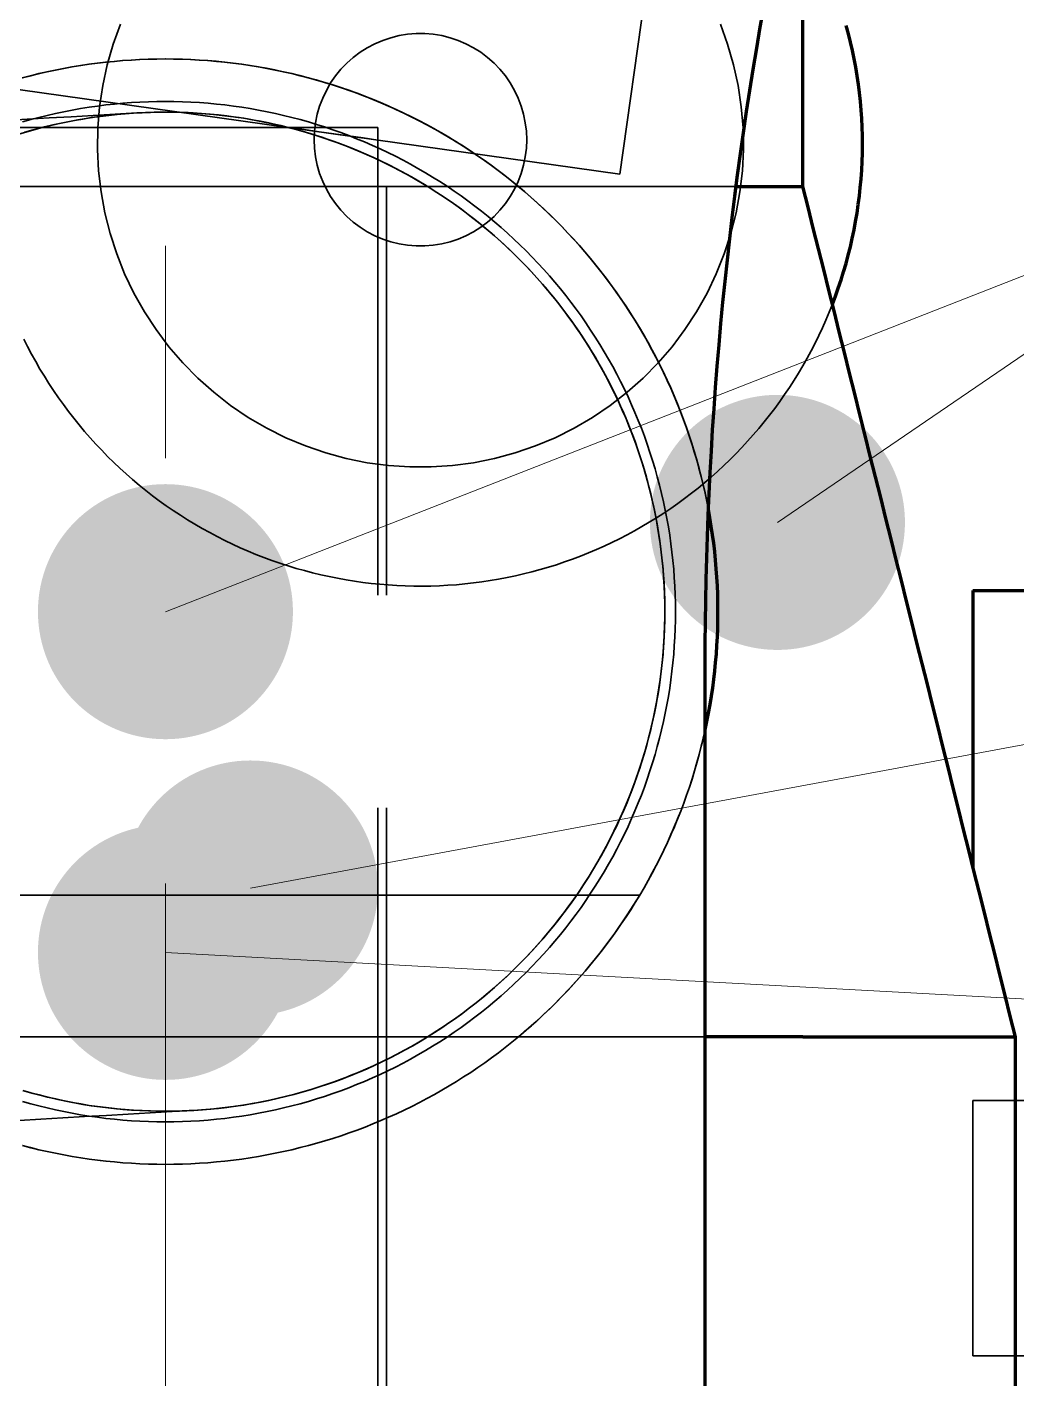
# Model space of a CAD drawing. Header units: millimetres. Extents: x 0 to 2382, y 0 to 420.
# Drawn here: x 999.32 to 1003.97, y 351.2 to 357.56 of the extents above; entities that cross this region are included whole.
import ezdxf

# ---------------------------------------------------------------- set-up
doc = ezdxf.new("R2010")
doc.units = ezdxf.units.MM
doc.linetypes.add('IRAM-E-TRAZOS', pattern=[5, 4, -1])
doc.linetypes.add('IRAM-F-TRAZO-PUNTO', pattern=[20, 15, -2, 1, -2])
for name, color, linetype, lineweight in [('01-VISIBLE', 7, 'CONTINUOUS', 70), ('02-OCULTA', 4, 'IRAM-E-TRAZOS', 35), ('03-EJE', 1, 'IRAM-F-TRAZO-PUNTO', 18), ('08-FINA', 5, 'CONTINUOUS', 18)]:
    doc.layers.add(name, color=color, linetype=linetype, lineweight=lineweight)

msp = doc.modelspace()

# ---------------------------------------------------------------- hatches: boundary and pattern name
at = {"layer": '08-FINA'}
h = msp.add_hatch(color=7, dxfattribs=at)
h.dxf.hatch_style = 1
edge = h.paths.add_edge_path()
edge.add_arc((1002.8467, 355.2279), 0.6, 0, 360)
h = msp.add_hatch(color=7, dxfattribs=at)
h.dxf.hatch_style = 1
edge = h.paths.add_edge_path()
edge.add_arc((999.9667, 354.8079), 0.6, 0, 360)
h = msp.add_hatch(color=7, dxfattribs=at)
h.dxf.hatch_style = 1
edge = h.paths.add_edge_path()
edge.add_arc((1000.3667, 353.5079), 0.6, 0, 360)
h = msp.add_hatch(color=7, dxfattribs=at)
h.dxf.hatch_style = 1
edge = h.paths.add_edge_path()
edge.add_arc((999.9667, 353.2053), 0.6, 0, 360)

# ---------------------------------------------------------------- linework, layer by layer
at = {"layer": '01-VISIBLE'}
for points in [[(1002.9667, 356.8079), (1002.9667, 358.5396)], [(1002.5067, 354.5582), (1002.507, 354.6587), (1002.5078, 354.7591), (1002.5093, 354.8596), (1002.5113, 354.96), (1002.5139, 355.0605), (1002.5171, 355.1609), (1002.5208, 355.2613), (1002.5252, 355.3616), (1002.5301, 355.462), (1002.5356, 355.5623), (1002.5416, 355.6626), (1002.5483, 355.7628), (1002.5555, 355.863), (1002.5633, 355.9632), (1002.5717, 356.0633), (1002.5806, 356.1633), (1002.5901, 356.2634), (1002.6002, 356.3633), (1002.6109, 356.4632), (1002.6221, 356.563), (1002.634, 356.6628), (1002.6464, 356.7625), (1002.6593, 356.8621), (1002.6729, 356.9617), (1002.687, 357.0611), (1002.7017, 357.1605), (1002.7169, 357.2598), (1002.7328, 357.359), (1002.7492, 357.4581), (1002.7661, 357.5571), (1002.7837, 357.6561)], [(1003.1052, 356.2539), (1003.1195, 356.2918), (1003.1331, 356.3299), (1003.1459, 356.3684), (1003.158, 356.407), (1003.1693, 356.4459), (1003.1799, 356.485), (1003.1897, 356.5243), (1003.1987, 356.5638), (1003.207, 356.6035), (1003.2145, 356.6433), (1003.2212, 356.6832), (1003.2271, 356.7233), (1003.2323, 356.7635), (1003.2366, 356.8038), (1003.2402, 356.8441), (1003.243, 356.8845), (1003.245, 356.925), (1003.2462, 356.9655), (1003.2467, 357.006), (1003.2463, 357.0465), (1003.2452, 357.087), (1003.2432, 357.1274), (1003.2405, 357.1678), (1003.237, 357.2082), (1003.2327, 357.2485), (1003.2276, 357.2887), (1003.2218, 357.3287), (1003.2151, 357.3687), (1003.2077, 357.4085), (1003.1995, 357.4482), (1003.1906, 357.4877), (1003.1809, 357.527), (1003.1704, 357.5661)], [(1002.6522, 356.8079), (1002.9667, 356.8079)], [(1003.9667, 352.8079), (1003.9423, 352.9055), (1003.9179, 353.003), (1003.8935, 353.1006), (1003.8691, 353.1982), (1003.8447, 353.2957), (1003.8203, 353.3933), (1003.7959, 353.4909), (1003.7715, 353.5884), (1003.7472, 353.686), (1003.7228, 353.7835), (1003.6984, 353.8811), (1003.674, 353.9787), (1003.6496, 354.0762), (1003.6252, 354.1738), (1003.6008, 354.2713), (1003.5764, 354.3689), (1003.552, 354.4665), (1003.5276, 354.564), (1003.5033, 354.6616), (1003.4789, 354.7591), (1003.4545, 354.8567), (1003.4301, 354.9543), (1003.4057, 355.0518), (1003.3813, 355.1494), (1003.3569, 355.247), (1003.3325, 355.3445), (1003.3081, 355.4421), (1003.2837, 355.5396), (1003.2593, 355.6372), (1003.235, 355.7348), (1003.2106, 355.8323), (1003.1862, 355.9299), (1003.1618, 356.0274), (1003.1374, 356.125), (1003.113, 356.2226), (1003.0886, 356.3201), (1003.0642, 356.4177), (1003.0398, 356.5152), (1003.0154, 356.6128), (1002.9911, 356.7104), (1002.9667, 356.8079)], [(1002.5067, 354.2526), (1002.5149, 354.2918), (1002.5226, 354.3312), (1002.5296, 354.3707), (1002.5361, 354.4103), (1002.5419, 354.4499), (1002.5471, 354.4897), (1002.5517, 354.5295), (1002.5557, 354.5694), (1002.5591, 354.6094), (1002.5618, 354.6494), (1002.564, 354.6894), (1002.5655, 354.7295), (1002.5664, 354.7696), (1002.5667, 354.8097), (1002.5663, 354.8498), (1002.5654, 354.8899), (1002.5638, 354.93), (1002.5616, 354.97), (1002.5588, 355.01), (1002.5554, 355.05), (1002.5513, 355.0899), (1002.5467, 355.1297), (1002.5414, 355.1695), (1002.5355, 355.2091), (1002.529, 355.2487), (1002.5219, 355.2882)], [(1003.7667, 354.9079), (1003.7667, 354.8079), (1003.7667, 354.7079), (1003.7667, 354.6079), (1003.7667, 354.5079), (1003.7667, 354.4079), (1003.7667, 354.3079), (1003.7667, 354.2079), (1003.7667, 354.1079), (1003.7667, 354.0079), (1003.7667, 353.9079), (1003.7667, 353.8079), (1003.7667, 353.7079), (1003.7667, 353.6079)], [(1003.7667, 354.9079), (1004.7667, 354.9079)], [(1002.5067, 319.2908), (1002.5067, 354.5582)], [(1002.9667, 352.8079), (1002.5067, 352.8079)], [(1002.9667, 352.8079), (1003.9667, 352.8079)], [(1003.9667, 346.8079), (1003.9667, 352.8079)]]:
    msp.add_lwpolyline(points, dxfattribs=at)
at = {"layer": '02-OCULTA'}
for points in [[(1002.1051, 356.8668), (977.4573, 360.3308)], [(1002.9667, 356.8079), (1002.9667, 360.2079)], [(1002.9667, 356.8079), (1002.9667, 360.2079)], [(1002.9667, 356.8079), (1002.9667, 360.2079)], [(1002.1051, 356.8668), (1002.5504, 360.0357)], [(1002.1051, 356.8668), (1002.5504, 360.0357)], [(1002.7837, 357.6561), (1002.7661, 357.5571), (1002.7492, 357.4581), (1002.7328, 357.359), (1002.7169, 357.2598), (1002.7017, 357.1605), (1002.687, 357.0611), (1002.6729, 356.9617), (1002.6593, 356.8621), (1002.6464, 356.7625), (1002.634, 356.6628), (1002.6221, 356.563), (1002.6109, 356.4632), (1002.6002, 356.3633), (1002.5901, 356.2634), (1002.5806, 356.1633), (1002.5717, 356.0633), (1002.5633, 355.9632), (1002.5555, 355.863), (1002.5483, 355.7628), (1002.5416, 355.6626), (1002.5356, 355.5623), (1002.5301, 355.462), (1002.5252, 355.3616), (1002.5208, 355.2613), (1002.5171, 355.1609), (1002.5139, 355.0605), (1002.5113, 354.96), (1002.5093, 354.8596), (1002.5078, 354.7591), (1002.507, 354.6587), (1002.5067, 354.5582)], [(1002.1051, 356.8668), (996.9667, 357.589)], [(1002.5781, 357.5721), (1002.6123, 357.4776), (1002.6402, 357.3811), (1002.6616, 357.2829), (1002.6765, 357.1835), (1002.6848, 357.0833), (1002.6865, 356.9828), (1002.6815, 356.8824), (1002.6699, 356.7826), (1002.6517, 356.6837), (1002.627, 356.5863), (1002.596, 356.4907), (1002.5586, 356.3973), (1002.5152, 356.3067), (1002.4659, 356.2191), (1002.411, 356.1349), (1002.3506, 356.0546), (1002.285, 355.9785), (1002.2145, 355.9068), (1002.1394, 355.84), (1002.0601, 355.7782), (1001.9769, 355.7219), (1001.8901, 355.6711), (1001.8002, 355.6262), (1001.7075, 355.5874), (1001.6124, 355.5548), (1001.5154, 355.5285), (1001.4168, 355.5087), (1001.3172, 355.4954), (1001.2169, 355.4888), (1001.1164, 355.4888), (1001.0161, 355.4954), (1000.9165, 355.5087), (1000.8179, 355.5285), (1000.7209, 355.5548), (1000.6259, 355.5874), (1000.5332, 355.6262), (1000.4432, 355.6711), (1000.3565, 355.7219), (1000.2732, 355.7782), (1000.1939, 355.84), (1000.1188, 355.9068), (1000.0484, 355.9785), (999.9828, 356.0546), (999.9224, 356.135), (999.8674, 356.2191), (999.8181, 356.3067), (999.7747, 356.3974), (999.7374, 356.4907), (999.7063, 356.5863), (999.6816, 356.6837), (999.6635, 356.7826), (999.6519, 356.8824), (999.6469, 356.9828), (999.6485, 357.0833), (999.6568, 357.1835), (999.6717, 357.2829), (999.6932, 357.3811), (999.7211, 357.4776), (999.7553, 357.5722)], [(1001.6667, 357.0279), (1001.665, 357.0682), (1001.6602, 357.1081), (1001.6521, 357.1476), (1001.6409, 357.1863), (1001.6267, 357.2239), (1001.6094, 357.2603), (1001.5893, 357.2952), (1001.5664, 357.3283), (1001.5409, 357.3595), (1001.513, 357.3885), (1001.4829, 357.4152), (1001.4507, 357.4394), (1001.4167, 357.4609), (1001.381, 357.4797), (1001.344, 357.4954), (1001.3058, 357.5082), (1001.2667, 357.5178), (1001.2269, 357.5243), (1001.1868, 357.5275), (1001.1465, 357.5275), (1001.1064, 357.5243), (1001.0667, 357.5178), (1001.0276, 357.5082), (1000.9894, 357.4954), (1000.9523, 357.4797), (1000.9167, 357.4609), (1000.8826, 357.4394), (1000.8504, 357.4152), (1000.8203, 357.3885), (1000.7924, 357.3595), (1000.7669, 357.3283), (1000.7441, 357.2952), (1000.7239, 357.2603), (1000.7067, 357.2239), (1000.6924, 357.1863), (1000.6812, 357.1476), (1000.6731, 357.1081), (1000.6683, 357.0682), (1000.6667, 357.0279), (1000.6683, 356.9877), (1000.6731, 356.9477), (1000.6812, 356.9083), (1000.6924, 356.8696), (1000.7067, 356.8319), (1000.7239, 356.7956), (1000.7441, 356.7607), (1000.7669, 356.7276), (1000.7924, 356.6964), (1000.8203, 356.6673), (1000.8504, 356.6406), (1000.8826, 356.6164), (1000.9167, 356.5949), (1000.9523, 356.5762), (1000.9894, 356.5604), (1001.0276, 356.5477), (1001.0667, 356.538), (1001.1064, 356.5316), (1001.1465, 356.5283), (1001.1868, 356.5283), (1001.2269, 356.5316), (1001.2667, 356.538), (1001.3058, 356.5477), (1001.344, 356.5604), (1001.381, 356.5762), (1001.4167, 356.5949), (1001.4507, 356.6164), (1001.4829, 356.6406), (1001.513, 356.6673), (1001.5409, 356.6964), (1001.5664, 356.7276), (1001.5893, 356.7607), (1001.6094, 356.7956), (1001.6267, 356.8319), (1001.6409, 356.8696), (1001.6521, 356.9083), (1001.6602, 356.9477), (1001.665, 356.9877), (1001.6667, 357.0279)], [(1001.6667, 357.0279), (1001.665, 357.0682), (1001.6602, 357.1081), (1001.6521, 357.1476), (1001.6409, 357.1863), (1001.6267, 357.2239), (1001.6094, 357.2603), (1001.5893, 357.2952), (1001.5664, 357.3283), (1001.5409, 357.3595), (1001.513, 357.3885), (1001.4829, 357.4152), (1001.4507, 357.4394), (1001.4167, 357.4609), (1001.381, 357.4797), (1001.344, 357.4954), (1001.3058, 357.5082), (1001.2667, 357.5178), (1001.2269, 357.5243), (1001.1868, 357.5275), (1001.1465, 357.5275), (1001.1064, 357.5243), (1001.0667, 357.5178), (1001.0276, 357.5082), (1000.9894, 357.4954), (1000.9523, 357.4797), (1000.9167, 357.4609), (1000.8826, 357.4394), (1000.8504, 357.4152), (1000.8203, 357.3885), (1000.7924, 357.3595), (1000.7669, 357.3283), (1000.7441, 357.2952), (1000.7239, 357.2603), (1000.7067, 357.2239), (1000.6924, 357.1863), (1000.6812, 357.1476), (1000.6731, 357.1081), (1000.6683, 357.0682), (1000.6667, 357.0279), (1000.6683, 356.9877), (1000.6731, 356.9477), (1000.6812, 356.9083), (1000.6924, 356.8696), (1000.7067, 356.8319), (1000.7239, 356.7956), (1000.7441, 356.7607), (1000.7669, 356.7276), (1000.7924, 356.6964), (1000.8203, 356.6673), (1000.8504, 356.6406), (1000.8826, 356.6164), (1000.9167, 356.5949), (1000.9523, 356.5762), (1000.9894, 356.5604), (1001.0276, 356.5477), (1001.0667, 356.538), (1001.1064, 356.5316), (1001.1465, 356.5283), (1001.1868, 356.5283), (1001.2269, 356.5316), (1001.2667, 356.538), (1001.3058, 356.5477), (1001.344, 356.5604), (1001.381, 356.5762), (1001.4167, 356.5949), (1001.4507, 356.6164), (1001.4829, 356.6406), (1001.513, 356.6673), (1001.5409, 356.6964), (1001.5664, 356.7276), (1001.5893, 356.7607), (1001.6094, 356.7956), (1001.6267, 356.8319), (1001.6409, 356.8696), (1001.6521, 356.9083), (1001.6602, 356.9477), (1001.665, 356.9877), (1001.6667, 357.0279)], [(1002.5219, 355.2882), (1002.5142, 355.3274), (1002.5059, 355.3666), (1002.497, 355.4056), (1002.4875, 355.4445), (1002.4774, 355.4833), (1002.4667, 355.5218), (1002.4554, 355.5602), (1002.4436, 355.5985), (1002.4311, 355.6365), (1002.4181, 355.6744), (1002.4044, 355.712), (1002.3902, 355.7494), (1002.3754, 355.7866), (1002.3601, 355.8236), (1002.3442, 355.8603), (1002.3277, 355.8968), (1002.3106, 355.933), (1002.293, 355.969), (1002.2749, 356.0046), (1002.2562, 356.04), (1002.2369, 356.0751), (1002.2172, 356.11), (1002.1969, 356.1444), (1002.176, 356.1786), (1002.1546, 356.2125), (1002.1328, 356.246), (1002.1104, 356.2792), (1002.0875, 356.312), (1002.064, 356.3445), (1002.0401, 356.3766), (1002.0157, 356.4083), (1001.9909, 356.4397), (1001.9655, 356.4707), (1001.9397, 356.5012), (1001.9134, 356.5314), (1001.8866, 356.5612), (1001.8594, 356.5905), (1001.8317, 356.6195), (1001.8036, 356.648), (1001.775, 356.676), (1001.7461, 356.7036), (1001.7167, 356.7308), (1001.6869, 356.7575), (1001.6566, 356.7838), (1001.626, 356.8096), (1001.595, 356.8349), (1001.5636, 356.8597), (1001.5318, 356.884), (1001.4997, 356.9079), (1001.4672, 356.9313), (1001.4343, 356.9541), (1001.4011, 356.9764), (1001.3675, 356.9983), (1001.3336, 357.0196), (1001.2994, 357.0404), (1001.2649, 357.0606), (1001.2301, 357.0803), (1001.1949, 357.0995), (1001.1595, 357.1182), (1001.1238, 357.1362), (1001.0878, 357.1538), (1001.0516, 357.1708), (1001.015, 357.1872), (1000.9783, 357.2031), (1000.9413, 357.2183), (1000.9041, 357.2331), (1000.8666, 357.2472), (1000.829, 357.2608), (1000.7911, 357.2738), (1000.753, 357.2862), (1000.7148, 357.298), (1000.6764, 357.3092), (1000.6378, 357.3198), (1000.599, 357.3299), (1000.5601, 357.3393), (1000.5211, 357.3481), (1000.4819, 357.3564), (1000.4426, 357.364), (1000.4032, 357.371), (1000.3637, 357.3774), (1000.3241, 357.3832), (1000.2844, 357.3884), (1000.2446, 357.393), (1000.2048, 357.397), (1000.1649, 357.4004), (1000.1249, 357.4031), (1000.085, 357.4052), (1000.045, 357.4067), (1000.0049, 357.4076), (999.9649, 357.4079), (999.9249, 357.4076), (999.8849, 357.4066), (999.8449, 357.4051), (999.8049, 357.4029), (999.765, 357.4001), (999.7251, 357.3967), (999.6852, 357.3927), (999.6455, 357.388), (999.6058, 357.3828), (999.5662, 357.3769), (999.5267, 357.3704), (999.4873, 357.3634), (999.448, 357.3557), (999.4088, 357.3474), (999.3698, 357.3385), (999.3309, 357.329), (999.2922, 357.3189)], [(1002.1988, 353.4746), (1002.219, 353.5091), (1002.2387, 353.5439), (1002.2579, 353.5791), (1002.2766, 353.6145), (1002.2947, 353.6502), (1002.3122, 353.6862), (1002.3292, 353.7224), (1002.3457, 353.7589), (1002.3615, 353.7957), (1002.3768, 353.8327), (1002.3916, 353.8699), (1002.4057, 353.9073), (1002.4193, 353.945), (1002.4323, 353.9828), (1002.4447, 354.0209), (1002.4565, 354.0591), (1002.4677, 354.0976), (1002.4784, 354.1362), (1002.4884, 354.1749), (1002.4979, 354.2138), (1002.5067, 354.2528), (1002.515, 354.292), (1002.5226, 354.3313), (1002.5296, 354.3707), (1002.5361, 354.4102), (1002.5419, 354.4498), (1002.5471, 354.4895), (1002.5517, 354.5293), (1002.5557, 354.5691), (1002.559, 354.609), (1002.5618, 354.6489), (1002.5639, 354.6889), (1002.5655, 354.7289), (1002.5664, 354.7689), (1002.5667, 354.809), (1002.5663, 354.849), (1002.5654, 354.889), (1002.5638, 354.929), (1002.5617, 354.969), (1002.5589, 355.0089), (1002.5555, 355.0488), (1002.5515, 355.0886), (1002.5468, 355.1284), (1002.5416, 355.1681), (1002.5358, 355.2077), (1002.5293, 355.2472), (1002.5222, 355.2866), (1002.5146, 355.3259), (1002.5063, 355.365), (1002.4974, 355.4041), (1002.4879, 355.4429), (1002.4779, 355.4817), (1002.4672, 355.5203), (1002.4559, 355.5587), (1002.4441, 355.5969), (1002.4316, 355.635), (1002.4186, 355.6728), (1002.405, 355.7105), (1002.3908, 355.7479), (1002.3761, 355.7851), (1002.3607, 355.8221), (1002.3448, 355.8588), (1002.3284, 355.8953), (1002.3113, 355.9315), (1002.2938, 355.9675), (1002.2756, 356.0032), (1002.257, 356.0386), (1002.2377, 356.0737), (1002.218, 356.1085), (1002.1977, 356.143), (1002.1769, 356.1772), (1002.1555, 356.2111), (1002.1337, 356.2446), (1002.1113, 356.2778), (1002.0884, 356.3107), (1002.065, 356.3431), (1002.0411, 356.3753), (1002.0168, 356.407), (1001.9919, 356.4384), (1001.9666, 356.4694), (1001.9408, 356.5), (1001.9145, 356.5302), (1001.8877, 356.5599), (1001.8605, 356.5893), (1001.8329, 356.6183), (1001.8048, 356.6468), (1001.7763, 356.6749), (1001.7473, 356.7025), (1001.7179, 356.7297), (1001.6881, 356.7564), (1001.6579, 356.7827), (1001.6273, 356.8085), (1001.5963, 356.8338), (1001.5649, 356.8587), (1001.5332, 356.883), (1001.501, 356.9069), (1001.4685, 356.9303), (1001.4357, 356.9531), (1001.4025, 356.9755), (1001.369, 356.9974), (1001.3351, 357.0187), (1001.3009, 357.0395), (1001.2664, 357.0598), (1001.2315, 357.0795), (1001.1964, 357.0987), (1001.161, 357.1174), (1001.1253, 357.1355), (1001.0893, 357.153), (1001.0531, 357.1701), (1001.0166, 357.1865), (1000.9799, 357.2024), (1000.9429, 357.2177), (1000.9057, 357.2324), (1000.8682, 357.2466), (1000.8306, 357.2602), (1000.7927, 357.2732), (1000.7547, 357.2856), (1000.7164, 357.2975), (1000.678, 357.3087), (1000.6394, 357.3194), (1000.6007, 357.3294), (1000.5618, 357.3389), (1000.5228, 357.3478), (1000.4836, 357.356), (1000.4443, 357.3637), (1000.4049, 357.3707), (1000.3654, 357.3772), (1000.3258, 357.383), (1000.2861, 357.3882), (1000.2463, 357.3928), (1000.2065, 357.3968), (1000.1666, 357.4002), (1000.1267, 357.403), (1000.0867, 357.4052), (1000.0467, 357.4067), (1000.0067, 357.4076), (999.9667, 357.4079), (999.9266, 357.4076), (999.8866, 357.4067), (999.8466, 357.4052), (999.8066, 357.403), (999.7667, 357.4002), (999.7268, 357.3968), (999.687, 357.3928), (999.6472, 357.3882), (999.6076, 357.383), (999.5679, 357.3772), (999.5284, 357.3707), (999.489, 357.3637), (999.4497, 357.356), (999.4106, 357.3478), (999.3715, 357.3389), (999.3326, 357.3294), (999.2939, 357.3194)], [(1002.3667, 354.8079), (1002.3663, 354.848), (1002.3653, 354.8881), (1002.3637, 354.9282), (1002.3613, 354.9682), (1002.3583, 355.0082), (1002.3546, 355.0482), (1002.3503, 355.088), (1002.3453, 355.1278), (1002.3396, 355.1675), (1002.3332, 355.2071), (1002.3262, 355.2466), (1002.3186, 355.286), (1002.3103, 355.3252), (1002.3013, 355.3643), (1002.2917, 355.4032), (1002.2814, 355.442), (1002.2705, 355.4806), (1002.2589, 355.519), (1002.2467, 355.5572), (1002.2339, 355.5952), (1002.2204, 355.633), (1002.2063, 355.6705), (1002.1916, 355.7078), (1002.1762, 355.7449), (1002.1603, 355.7817), (1002.1437, 355.8182), (1002.1265, 355.8544), (1002.1087, 355.8904), (1002.0903, 355.926), (1002.0713, 355.9613), (1002.0518, 355.9963), (1002.0316, 356.031), (1002.0109, 356.0653), (1001.9896, 356.0993), (1001.9677, 356.1329), (1001.9453, 356.1662), (1001.9224, 356.1991), (1001.8988, 356.2316), (1001.8748, 356.2636), (1001.8502, 356.2953), (1001.8251, 356.3266), (1001.7994, 356.3574), (1001.7733, 356.3878), (1001.7466, 356.4178), (1001.7195, 356.4473), (1001.6918, 356.4764), (1001.6637, 356.505), (1001.6351, 356.5331), (1001.6061, 356.5607), (1001.5766, 356.5879), (1001.5466, 356.6145), (1001.5162, 356.6407), (1001.4853, 356.6663), (1001.4541, 356.6914), (1001.4224, 356.716), (1001.3903, 356.7401), (1001.3578, 356.7636), (1001.3249, 356.7866), (1001.2917, 356.809), (1001.2581, 356.8309), (1001.2241, 356.8522), (1001.1897, 356.8729), (1001.1551, 356.893), (1001.1201, 356.9126), (1001.0847, 356.9316), (1001.0491, 356.95), (1001.0131, 356.9678), (1000.9769, 356.9849), (1000.9404, 357.0015), (1000.9036, 357.0175), (1000.8665, 357.0328), (1000.8292, 357.0476), (1000.7917, 357.0617), (1000.7539, 357.0751), (1000.7159, 357.088), (1000.6777, 357.1002), (1000.6393, 357.1117), (1000.6007, 357.1227), (1000.562, 357.1329), (1000.523, 357.1425), (1000.4839, 357.1515), (1000.4447, 357.1598), (1000.4053, 357.1675), (1000.3659, 357.1745), (1000.3263, 357.1808), (1000.2866, 357.1865), (1000.2468, 357.1915), (1000.2069, 357.1959), (1000.167, 357.1996), (1000.127, 357.2026), (1000.0869, 357.2049), (1000.0469, 357.2066), (1000.0068, 357.2076), (999.9667, 357.2079), (999.9266, 357.2076), (999.8865, 357.2066), (999.8464, 357.2049), (999.8064, 357.2026), (999.7664, 357.1996), (999.7264, 357.1959), (999.6866, 357.1915), (999.6468, 357.1865), (999.6071, 357.1808), (999.5675, 357.1745), (999.528, 357.1675), (999.4886, 357.1598), (999.4494, 357.1515), (999.4103, 357.1425), (999.3714, 357.1329), (999.3326, 357.1227), (999.294, 357.1117)], [(1002.3667, 354.8079), (1002.3663, 354.848), (1002.3653, 354.8881), (1002.3637, 354.9282), (1002.3613, 354.9682), (1002.3583, 355.0082), (1002.3546, 355.0482), (1002.3503, 355.088), (1002.3453, 355.1278), (1002.3396, 355.1675), (1002.3332, 355.2071), (1002.3262, 355.2466), (1002.3186, 355.286), (1002.3103, 355.3252), (1002.3013, 355.3643), (1002.2917, 355.4032), (1002.2814, 355.442), (1002.2705, 355.4806), (1002.2589, 355.519), (1002.2467, 355.5572), (1002.2339, 355.5952), (1002.2204, 355.633), (1002.2063, 355.6705), (1002.1916, 355.7078), (1002.1762, 355.7449), (1002.1603, 355.7817), (1002.1437, 355.8182), (1002.1265, 355.8544), (1002.1087, 355.8904), (1002.0903, 355.926), (1002.0713, 355.9613), (1002.0518, 355.9963), (1002.0316, 356.031), (1002.0109, 356.0653), (1001.9896, 356.0993), (1001.9677, 356.1329), (1001.9453, 356.1662), (1001.9224, 356.1991), (1001.8988, 356.2316), (1001.8748, 356.2636), (1001.8502, 356.2953), (1001.8251, 356.3266), (1001.7994, 356.3574), (1001.7733, 356.3878), (1001.7466, 356.4178), (1001.7195, 356.4473), (1001.6918, 356.4764), (1001.6637, 356.505), (1001.6351, 356.5331), (1001.6061, 356.5607), (1001.5766, 356.5879), (1001.5466, 356.6145), (1001.5162, 356.6407), (1001.4853, 356.6663), (1001.4541, 356.6914), (1001.4224, 356.716), (1001.3903, 356.7401), (1001.3578, 356.7636), (1001.3249, 356.7866), (1001.2917, 356.809), (1001.2581, 356.8309), (1001.2241, 356.8522), (1001.1897, 356.8729), (1001.1551, 356.893), (1001.1201, 356.9126), (1001.0847, 356.9316), (1001.0491, 356.95), (1001.0131, 356.9678), (1000.9769, 356.9849), (1000.9404, 357.0015), (1000.9036, 357.0175), (1000.8665, 357.0328), (1000.8292, 357.0476), (1000.7917, 357.0617), (1000.7539, 357.0751), (1000.7159, 357.088), (1000.6777, 357.1002), (1000.6393, 357.1117), (1000.6007, 357.1227), (1000.562, 357.1329), (1000.523, 357.1425), (1000.4839, 357.1515), (1000.4447, 357.1598), (1000.4053, 357.1675), (1000.3659, 357.1745), (1000.3263, 357.1808), (1000.2866, 357.1865), (1000.2468, 357.1915), (1000.2069, 357.1959), (1000.167, 357.1996), (1000.127, 357.2026), (1000.0869, 357.2049), (1000.0469, 357.2066), (1000.0068, 357.2076), (999.9667, 357.2079), (999.9266, 357.2076), (999.8865, 357.2066), (999.8464, 357.2049), (999.8064, 357.2026), (999.7664, 357.1996), (999.7264, 357.1959), (999.6866, 357.1915), (999.6468, 357.1865), (999.6071, 357.1808), (999.5675, 357.1745), (999.528, 357.1675), (999.4886, 357.1598), (999.4494, 357.1515), (999.4103, 357.1425), (999.3714, 357.1329), (999.3326, 357.1227), (999.294, 357.1117)], [(997.562, 357.0245), (997.6652, 357.0304), (997.7684, 357.0363), (997.8717, 357.0422), (997.9749, 357.0481), (998.0781, 357.054), (998.1813, 357.0599), (998.2845, 357.0658), (998.3877, 357.0717), (998.491, 357.0775), (998.5942, 357.0834), (998.6974, 357.0893), (998.8006, 357.0952), (998.9038, 357.1011), (999.007, 357.107), (999.1103, 357.1129), (999.2135, 357.1188), (999.3167, 357.1247), (999.4199, 357.1306), (999.5231, 357.1364), (999.6264, 357.1423), (999.7296, 357.1482), (999.8328, 357.1541)], [(999.8328, 357.1541), (999.7928, 357.1515), (999.7529, 357.1482), (999.7131, 357.1442), (999.6733, 357.1395), (999.6336, 357.1342), (999.594, 357.1282), (999.5545, 357.1215), (999.5152, 357.1141), (999.4759, 357.1061), (999.4368, 357.0974), (999.3979, 357.0881), (999.3591, 357.078), (999.3205, 357.0674), (999.2821, 357.056)], [(1002.3167, 354.8079), (1002.3163, 354.8479), (1002.3153, 354.8879), (1002.3136, 354.9279), (1002.3112, 354.9679), (1002.3082, 355.0078), (1002.3044, 355.0476), (1002.3, 355.0874), (1002.2949, 355.1271), (1002.2891, 355.1667), (1002.2827, 355.2061), (1002.2756, 355.2455), (1002.2678, 355.2848), (1002.2593, 355.3239), (1002.2502, 355.3628), (1002.2404, 355.4016), (1002.23, 355.4403), (1002.2189, 355.4787), (1002.2071, 355.517), (1002.1948, 355.555), (1002.1817, 355.5928), (1002.168, 355.6304), (1002.1537, 355.6678), (1002.1387, 355.7049), (1002.1232, 355.7418), (1002.1069, 355.7784), (1002.0901, 355.8147), (1002.0727, 355.8507), (1002.0546, 355.8864), (1002.0359, 355.9218), (1002.0167, 355.9568), (1001.9968, 355.9916), (1001.9764, 356.026), (1001.9553, 356.06), (1001.9337, 356.0937), (1001.9115, 356.127), (1001.8888, 356.1599), (1001.8655, 356.1925), (1001.8417, 356.2246), (1001.8173, 356.2563), (1001.7923, 356.2876), (1001.7669, 356.3185), (1001.7409, 356.3489), (1001.7144, 356.3789), (1001.6874, 356.4084), (1001.6599, 356.4375), (1001.6319, 356.4661), (1001.6034, 356.4942), (1001.5745, 356.5218), (1001.5451, 356.549), (1001.5152, 356.5756), (1001.4849, 356.6017), (1001.4541, 356.6273), (1001.4229, 356.6523), (1001.3913, 356.6769), (1001.3593, 356.7009), (1001.3268, 356.7243), (1001.294, 356.7472), (1001.2608, 356.7695), (1001.2272, 356.7912), (1001.1933, 356.8124), (1001.159, 356.833), (1001.1243, 356.853), (1001.0893, 356.8724), (1001.054, 356.8912), (1001.0184, 356.9095), (1000.9824, 356.9271), (1000.9462, 356.944), (1000.9097, 356.9604), (1000.8729, 356.9762), (1000.8359, 356.9913), (1000.7985, 357.0058), (1000.761, 357.0196), (1000.7232, 357.0328), (1000.6852, 357.0454), (1000.647, 357.0573), (1000.6086, 357.0685), (1000.5701, 357.0791), (1000.5313, 357.0891), (1000.4924, 357.0984), (1000.4533, 357.107), (1000.4141, 357.1149), (1000.3747, 357.1222), (1000.3353, 357.1288), (1000.2957, 357.1348), (1000.256, 357.14), (1000.2163, 357.1446), (1000.1765, 357.1485), (1000.1366, 357.1518), (1000.0966, 357.1543), (1000.0567, 357.1562), (1000.0167, 357.1574), (999.9767, 357.1579), (999.9367, 357.1577), (999.8967, 357.1569), (999.8567, 357.1554), (999.8167, 357.1531), (999.7768, 357.1502), (999.7369, 357.1467), (999.6972, 357.1424), (999.6575, 357.1375), (999.6178, 357.1319), (999.5783, 357.1256), (999.5389, 357.1187), (999.4996, 357.111), (999.4605, 357.1028), (999.4215, 357.0938), (999.3826, 357.0842), (999.344, 357.0739), (999.3055, 357.063)], [(1000.1005, 352.4617), (1000.1406, 352.4644), (1000.1806, 352.4677), (1000.2205, 352.4717), (1000.2603, 352.4763), (1000.3001, 352.4817), (1000.3398, 352.4877), (1000.3793, 352.4944), (1000.4188, 352.5018), (1000.4581, 352.5099), (1000.4972, 352.5186), (1000.5362, 352.528), (1000.5751, 352.5381), (1000.6138, 352.5488), (1000.6522, 352.5602), (1000.6905, 352.5722), (1000.7286, 352.5849), (1000.7664, 352.5982), (1000.804, 352.6122), (1000.8414, 352.6268), (1000.8785, 352.642), (1000.9153, 352.6579), (1000.9519, 352.6744), (1000.9882, 352.6916), (1001.0242, 352.7093), (1001.0599, 352.7277), (1001.0952, 352.7466), (1001.1302, 352.7662), (1001.1649, 352.7864), (1001.1993, 352.8071), (1001.2332, 352.8285), (1001.2669, 352.8504), (1001.3001, 352.8729), (1001.3329, 352.8959), (1001.3654, 352.9195), (1001.3974, 352.9437), (1001.429, 352.9684), (1001.4602, 352.9936), (1001.491, 353.0194), (1001.5213, 353.0457), (1001.5512, 353.0725), (1001.5806, 353.0998), (1001.6095, 353.1276), (1001.6379, 353.1559), (1001.6659, 353.1846), (1001.6934, 353.2139), (1001.7203, 353.2436), (1001.7468, 353.2738), (1001.7727, 353.3044), (1001.7981, 353.3354), (1001.823, 353.3669), (1001.8473, 353.3988), (1001.8711, 353.4311), (1001.8943, 353.4638), (1001.917, 353.497), (1001.9391, 353.5304), (1001.9606, 353.5643), (1001.9816, 353.5985), (1002.0019, 353.6331), (1002.0217, 353.668), (1002.0409, 353.7033), (1002.0594, 353.7388), (1002.0774, 353.7747), (1002.0947, 353.8109), (1002.1114, 353.8474), (1002.1275, 353.8842), (1002.1429, 353.9212), (1002.1578, 353.9585), (1002.1719, 353.996), (1002.1855, 354.0338), (1002.1984, 354.0718), (1002.2106, 354.11), (1002.2222, 354.1484), (1002.2331, 354.187), (1002.2434, 354.2258), (1002.253, 354.2647), (1002.262, 354.3038), (1002.2702, 354.3431), (1002.2778, 354.3825), (1002.2848, 354.422), (1002.291, 354.4617), (1002.2966, 354.5014), (1002.3015, 354.5412), (1002.3057, 354.5811), (1002.3092, 354.6211), (1002.3121, 354.6611), (1002.3142, 354.7012), (1002.3157, 354.7413), (1002.3165, 354.7814), (1002.3166, 354.8215), (1002.3161, 354.8616), (1002.3148, 354.9017), (1002.3129, 354.9418), (1002.3102, 354.9818), (1002.3069, 355.0218), (1002.3029, 355.0618), (1002.2982, 355.1016), (1002.2929, 355.1414), (1002.2869, 355.181), (1002.2802, 355.2206), (1002.2728, 355.26), (1002.2647, 355.2993), (1002.256, 355.3385), (1002.2466, 355.3775), (1002.2365, 355.4163), (1002.2258, 355.455), (1002.2144, 355.4935), (1002.2024, 355.5318), (1002.1897, 355.5698), (1002.1764, 355.6077), (1002.1624, 355.6453), (1002.1478, 355.6827), (1002.1326, 355.7198), (1002.1167, 355.7566), (1002.1002, 355.7932), (1002.083, 355.8295), (1002.0653, 355.8654), (1002.0469, 355.9011), (1002.0279, 355.9365), (1002.0084, 355.9715), (1001.9882, 356.0062), (1001.9675, 356.0405), (1001.9461, 356.0745), (1001.9242, 356.1081), (1001.9017, 356.1414), (1001.8787, 356.1742), (1001.8551, 356.2066), (1001.8309, 356.2387), (1001.8062, 356.2703), (1001.781, 356.3015), (1001.7552, 356.3323), (1001.7289, 356.3626), (1001.7021, 356.3924), (1001.6748, 356.4218), (1001.647, 356.4508), (1001.6187, 356.4792), (1001.59, 356.5072), (1001.5607, 356.5346), (1001.531, 356.5616), (1001.5008, 356.588), (1001.4702, 356.614), (1001.4392, 356.6394), (1001.4077, 356.6643), (1001.3758, 356.6886), (1001.3435, 356.7124), (1001.3107, 356.7356), (1001.2776, 356.7583), (1001.2442, 356.7804), (1001.2103, 356.8019), (1001.1761, 356.8228), (1001.1415, 356.8432), (1001.1066, 356.863), (1001.0713, 356.8821), (1001.0357, 356.9007), (1000.9999, 356.9186), (1000.9637, 356.9359), (1000.9272, 356.9527), (1000.8904, 356.9687), (1000.8534, 356.9842), (1000.8161, 356.999), (1000.7786, 357.0132), (1000.7408, 357.0268), (1000.7028, 357.0396), (1000.6646, 357.0519), (1000.6262, 357.0635), (1000.5876, 357.0744), (1000.5488, 357.0847), (1000.5099, 357.0943), (1000.4707, 357.1032), (1000.4315, 357.1115), (1000.3921, 357.1191), (1000.3526, 357.126), (1000.3129, 357.1323), (1000.2732, 357.1378), (1000.2334, 357.1427), (1000.1935, 357.147), (1000.1535, 357.1505), (1000.1135, 357.1533), (1000.0734, 357.1555), (1000.0333, 357.157), (999.9932, 357.1578), (999.9531, 357.1579), (999.913, 357.1573), (999.8729, 357.1561), (999.8328, 357.1541)], [(999.9667, 357.0853), (999.8667, 357.0853), (999.7667, 357.0853), (999.6667, 357.0853), (999.5667, 357.0853), (999.4667, 357.0853), (999.3667, 357.0853), (999.2667, 357.0853), (999.1667, 357.0853), (999.0667, 357.0853), (998.9667, 357.0853)], [(998.9667, 357.0853), (999.0667, 357.0853), (999.1667, 357.0853), (999.2667, 357.0853), (999.3667, 357.0853), (999.4667, 357.0853), (999.5667, 357.0853), (999.6667, 357.0853), (999.7667, 357.0853), (999.8667, 357.0853), (999.9667, 357.0853), (1000.0667, 357.0853), (1000.1667, 357.0853), (1000.2667, 357.0853), (1000.3667, 357.0853), (1000.4667, 357.0853), (1000.5667, 357.0853), (1000.6667, 357.0853), (1000.7667, 357.0853), (1000.8667, 357.0853), (1000.9667, 357.0853)], [(1000.9667, 357.0853), (1000.8667, 357.0853), (1000.7667, 357.0853), (1000.6667, 357.0853), (1000.5667, 357.0853), (1000.4667, 357.0853), (1000.3667, 357.0853), (1000.2667, 357.0853), (1000.1667, 357.0853), (1000.0667, 357.0853), (999.9667, 357.0853)], [(1000.5507, 357.0853), (1000.6201, 357.0755), (1000.6894, 357.0658), (1000.7587, 357.056), (1000.828, 357.0463), (1000.8973, 357.0365), (1000.9667, 357.0268)], [(1000.9667, 357.0268), (1000.8973, 357.0365), (1000.828, 357.0463), (1000.7587, 357.056), (1000.6894, 357.0658), (1000.6201, 357.0755), (1000.5507, 357.0853)], [(1000.5507, 357.0853), (1000.6201, 357.0853), (1000.6894, 357.0853), (1000.7587, 357.0853), (1000.828, 357.0853), (1000.8973, 357.0853), (1000.9667, 357.0853)], [(1000.9667, 357.0853), (1000.8973, 357.0853), (1000.828, 357.0853), (1000.7587, 357.0853), (1000.6894, 357.0853), (1000.6201, 357.0853), (1000.5507, 357.0853)], [(1000.9667, 349.8853), (1000.9667, 357.0853)], [(1000.9667, 357.0268), (1000.9667, 357.0853)], [(996.9667, 356.8079), (1002.6522, 356.8079)], [(1002.9667, 356.8079), (996.9667, 356.8079)], [(1002.9667, 356.8079), (996.9667, 356.8079)], [(1002.9667, 356.8079), (996.9667, 356.8079)], [(999.9667, 356.8079), (999.8627, 356.8079), (999.7587, 356.8079), (999.6547, 356.8079), (999.5507, 356.8079), (999.4467, 356.8079), (999.3427, 356.8079), (999.2387, 356.8079), (999.1347, 356.8079), (999.0307, 356.8079), (998.9267, 356.8079)], [(998.9267, 356.8079), (999.0307, 356.8079), (999.1347, 356.8079), (999.2387, 356.8079), (999.3427, 356.8079), (999.4467, 356.8079), (999.5507, 356.8079), (999.6547, 356.8079), (999.7587, 356.8079), (999.8627, 356.8079), (999.9667, 356.8079), (1000.0707, 356.8079), (1000.1747, 356.8079), (1000.2787, 356.8079), (1000.3827, 356.8079), (1000.4867, 356.8079), (1000.5907, 356.8079), (1000.6947, 356.8079), (1000.7987, 356.8079), (1000.9027, 356.8079), (1001.0067, 356.8079)], [(1001.0067, 356.8079), (1000.9027, 356.8079), (1000.7987, 356.8079), (1000.6947, 356.8079), (1000.5907, 356.8079), (1000.4867, 356.8079), (1000.3827, 356.8079), (1000.2787, 356.8079), (1000.1747, 356.8079), (1000.0707, 356.8079), (999.9667, 356.8079)], [(1001.0067, 349.8853), (1001.0067, 356.8079)], [(1003.9667, 352.8079), (1003.9423, 352.9055), (1003.9179, 353.003), (1003.8935, 353.1006), (1003.8691, 353.1982), (1003.8447, 353.2957), (1003.8203, 353.3933), (1003.7959, 353.4909), (1003.7715, 353.5884), (1003.7472, 353.686), (1003.7228, 353.7835), (1003.6984, 353.8811), (1003.674, 353.9787), (1003.6496, 354.0762), (1003.6252, 354.1738), (1003.6008, 354.2713), (1003.5764, 354.3689), (1003.552, 354.4665), (1003.5276, 354.564), (1003.5033, 354.6616), (1003.4789, 354.7591), (1003.4545, 354.8567), (1003.4301, 354.9543), (1003.4057, 355.0518), (1003.3813, 355.1494), (1003.3569, 355.247), (1003.3325, 355.3445), (1003.3081, 355.4421), (1003.2837, 355.5396), (1003.2593, 355.6372), (1003.235, 355.7348), (1003.2106, 355.8323), (1003.1862, 355.9299), (1003.1618, 356.0274), (1003.1374, 356.125), (1003.113, 356.2226), (1003.0886, 356.3201), (1003.0642, 356.4177), (1003.0398, 356.5152), (1003.0154, 356.6128), (1002.9911, 356.7104), (1002.9667, 356.8079)], [(999.2999, 356.0905), (999.3179, 356.0547), (999.3367, 356.0192), (999.3561, 355.9841), (999.3761, 355.9494), (999.3969, 355.9151), (999.4183, 355.8812), (999.4403, 355.8477), (999.463, 355.8146), (999.4864, 355.782), (999.5103, 355.7498), (999.5349, 355.7181), (999.56, 355.6869), (999.5858, 355.6562), (999.6122, 355.6259), (999.6391, 355.5962), (999.6666, 355.567), (999.6947, 355.5384), (999.7233, 355.5103), (999.7524, 355.4827), (999.7821, 355.4557), (999.8123, 355.4293), (999.843, 355.4035), (999.8741, 355.3783), (999.9058, 355.3536), (999.9379, 355.3296), (999.9705, 355.3063), (1000.0036, 355.2835), (1000.037, 355.2614), (1000.0709, 355.24), (1000.1052, 355.2192), (1000.1399, 355.199), (1000.175, 355.1796), (1000.2104, 355.1608), (1000.2462, 355.1427), (1000.2823, 355.1253), (1000.3188, 355.1086), (1000.3556, 355.0926), (1000.3926, 355.0773), (1000.43, 355.0627), (1000.4676, 355.0489), (1000.5055, 355.0358), (1000.5437, 355.0234), (1000.5821, 355.0118), (1000.6207, 355.0009), (1000.6595, 354.9907), (1000.6985, 354.9813), (1000.7376, 354.9727), (1000.7769, 354.9648), (1000.8164, 354.9576), (1000.856, 354.9513), (1000.8957, 354.9457), (1000.9355, 354.9408), (1000.9754, 354.9367), (1001.0154, 354.9334), (1001.0554, 354.9309), (1001.0955, 354.9291), (1001.1356, 354.9282), (1001.1757, 354.9279), (1001.2158, 354.9285), (1001.2559, 354.9298), (1001.2959, 354.9319), (1001.3359, 354.9348), (1001.3759, 354.9385), (1001.4157, 354.9429), (1001.4555, 354.9481), (1001.4952, 354.954), (1001.5347, 354.9607), (1001.5741, 354.9682), (1001.6134, 354.9765), (1001.6524, 354.9854), (1001.6913, 354.9952), (1001.7301, 355.0057), (1001.7686, 355.0169), (1001.8068, 355.0289), (1001.8449, 355.0416), (1001.8827, 355.055), (1001.9202, 355.0692), (1001.9574, 355.0841), (1001.9944, 355.0997), (1002.031, 355.116), (1002.0673, 355.133), (1002.1033, 355.1507), (1002.1389, 355.1692), (1002.1742, 355.1882), (1002.2091, 355.208), (1002.2436, 355.2284), (1002.2777, 355.2495), (1002.3114, 355.2713), (1002.3447, 355.2937), (1002.3775, 355.3167), (1002.4099, 355.3404), (1002.4418, 355.3647), (1002.4733, 355.3895), (1002.5042, 355.415), (1002.5347, 355.4411), (1002.5647, 355.4678), (1002.5941, 355.495), (1002.623, 355.5228), (1002.6514, 355.5512), (1002.6792, 355.5801), (1002.7064, 355.6095), (1002.7331, 355.6395), (1002.7592, 355.6699), (1002.7847, 355.7009), (1002.8096, 355.7323), (1002.8339, 355.7642), (1002.8576, 355.7966), (1002.8806, 355.8294), (1002.903, 355.8627), (1002.9248, 355.8964), (1002.9459, 355.9305), (1002.9663, 355.965), (1002.9861, 355.9999), (1003.0052, 356.0352), (1003.0236, 356.0708), (1003.0413, 356.1068), (1003.0583, 356.1431), (1003.0747, 356.1797), (1003.0903, 356.2167), (1003.1052, 356.2539)], [(1003.7667, 353.6079), (1003.7667, 353.7079), (1003.7667, 353.8079), (1003.7667, 353.9079), (1003.7667, 354.0079), (1003.7667, 354.1079), (1003.7667, 354.2079), (1003.7667, 354.3079), (1003.7667, 354.4079), (1003.7667, 354.5079), (1003.7667, 354.6079), (1003.7667, 354.7079), (1003.7667, 354.8079), (1003.7667, 354.9079)], [(999.294, 352.5041), (999.3326, 352.4932), (999.3714, 352.4829), (999.4103, 352.4733), (999.4494, 352.4643), (999.4886, 352.456), (999.528, 352.4484), (999.5675, 352.4414), (999.6071, 352.435), (999.6468, 352.4293), (999.6866, 352.4243), (999.7264, 352.42), (999.7664, 352.4163), (999.8064, 352.4133), (999.8464, 352.4109), (999.8865, 352.4093), (999.9266, 352.4083), (999.9667, 352.4079), (1000.0068, 352.4083), (1000.0469, 352.4093), (1000.0869, 352.4109), (1000.127, 352.4133), (1000.167, 352.4163), (1000.2069, 352.42), (1000.2468, 352.4243), (1000.2866, 352.4293), (1000.3263, 352.435), (1000.3659, 352.4414), (1000.4053, 352.4484), (1000.4447, 352.456), (1000.4839, 352.4643), (1000.523, 352.4733), (1000.562, 352.4829), (1000.6007, 352.4932), (1000.6393, 352.5041), (1000.6777, 352.5157), (1000.7159, 352.5279), (1000.7539, 352.5407), (1000.7917, 352.5542), (1000.8292, 352.5683), (1000.8665, 352.583), (1000.9036, 352.5984), (1000.9404, 352.6143), (1000.9769, 352.6309), (1001.0131, 352.6481), (1001.0491, 352.6659), (1001.0847, 352.6843), (1001.1201, 352.7032), (1001.1551, 352.7228), (1001.1897, 352.743), (1001.2241, 352.7637), (1001.2581, 352.785), (1001.2917, 352.8068), (1001.3249, 352.8293), (1001.3578, 352.8522), (1001.3903, 352.8758), (1001.4224, 352.8998), (1001.4541, 352.9244), (1001.4853, 352.9495), (1001.5162, 352.9752), (1001.5466, 353.0013), (1001.5766, 353.028), (1001.6061, 353.0551), (1001.6351, 353.0828), (1001.6637, 353.1109), (1001.6918, 353.1395), (1001.7195, 353.1685), (1001.7466, 353.198), (1001.7733, 353.228), (1001.7994, 353.2584), (1001.8251, 353.2893), (1001.8502, 353.3205), (1001.8748, 353.3522), (1001.8988, 353.3843), (1001.9224, 353.4168), (1001.9453, 353.4497), (1001.9677, 353.4829), (1001.9896, 353.5165), (1002.0109, 353.5505), (1002.0316, 353.5848), (1002.0518, 353.6195), (1002.0713, 353.6545), (1002.0903, 353.6899), (1002.1087, 353.7255), (1002.1265, 353.7614), (1002.1437, 353.7977), (1002.1603, 353.8342), (1002.1762, 353.871), (1002.1916, 353.908), (1002.2063, 353.9453), (1002.2204, 353.9829), (1002.2339, 354.0207), (1002.2467, 354.0587), (1002.2589, 354.0969), (1002.2705, 354.1353), (1002.2814, 354.1739), (1002.2917, 354.2126), (1002.3013, 354.2516), (1002.3103, 354.2906), (1002.3186, 354.3299), (1002.3262, 354.3692), (1002.3332, 354.4087), (1002.3396, 354.4483), (1002.3453, 354.488), (1002.3503, 354.5278), (1002.3546, 354.5677), (1002.3583, 354.6076), (1002.3613, 354.6476), (1002.3637, 354.6877), (1002.3653, 354.7277), (1002.3663, 354.7678), (1002.3667, 354.8079)], [(999.294, 352.5041), (999.3326, 352.4932), (999.3714, 352.4829), (999.4103, 352.4733), (999.4494, 352.4643), (999.4886, 352.456), (999.528, 352.4484), (999.5675, 352.4414), (999.6071, 352.435), (999.6468, 352.4293), (999.6866, 352.4243), (999.7264, 352.42), (999.7664, 352.4163), (999.8064, 352.4133), (999.8464, 352.4109), (999.8865, 352.4093), (999.9266, 352.4083), (999.9667, 352.4079), (1000.0068, 352.4083), (1000.0469, 352.4093), (1000.0869, 352.4109), (1000.127, 352.4133), (1000.167, 352.4163), (1000.2069, 352.42), (1000.2468, 352.4243), (1000.2866, 352.4293), (1000.3263, 352.435), (1000.3659, 352.4414), (1000.4053, 352.4484), (1000.4447, 352.456), (1000.4839, 352.4643), (1000.523, 352.4733), (1000.562, 352.4829), (1000.6007, 352.4932), (1000.6393, 352.5041), (1000.6777, 352.5157), (1000.7159, 352.5279), (1000.7539, 352.5407), (1000.7917, 352.5542), (1000.8292, 352.5683), (1000.8665, 352.583), (1000.9036, 352.5984), (1000.9404, 352.6143), (1000.9769, 352.6309), (1001.0131, 352.6481), (1001.0491, 352.6659), (1001.0847, 352.6843), (1001.1201, 352.7032), (1001.1551, 352.7228), (1001.1897, 352.743), (1001.2241, 352.7637), (1001.2581, 352.785), (1001.2917, 352.8068), (1001.3249, 352.8293), (1001.3578, 352.8522), (1001.3903, 352.8758), (1001.4224, 352.8998), (1001.4541, 352.9244), (1001.4853, 352.9495), (1001.5162, 352.9752), (1001.5466, 353.0013), (1001.5766, 353.028), (1001.6061, 353.0551), (1001.6351, 353.0828), (1001.6637, 353.1109), (1001.6918, 353.1395), (1001.7195, 353.1685), (1001.7466, 353.198), (1001.7733, 353.228), (1001.7994, 353.2584), (1001.8251, 353.2893), (1001.8502, 353.3205), (1001.8748, 353.3522), (1001.8988, 353.3843), (1001.9224, 353.4168), (1001.9453, 353.4497), (1001.9677, 353.4829), (1001.9896, 353.5165), (1002.0109, 353.5505), (1002.0316, 353.5848), (1002.0518, 353.6195), (1002.0713, 353.6545), (1002.0903, 353.6899), (1002.1087, 353.7255), (1002.1265, 353.7614), (1002.1437, 353.7977), (1002.1603, 353.8342), (1002.1762, 353.871), (1002.1916, 353.908), (1002.2063, 353.9453), (1002.2204, 353.9829), (1002.2339, 354.0207), (1002.2467, 354.0587), (1002.2589, 354.0969), (1002.2705, 354.1353), (1002.2814, 354.1739), (1002.2917, 354.2126), (1002.3013, 354.2516), (1002.3103, 354.2906), (1002.3186, 354.3299), (1002.3262, 354.3692), (1002.3332, 354.4087), (1002.3396, 354.4483), (1002.3453, 354.488), (1002.3503, 354.5278), (1002.3546, 354.5677), (1002.3583, 354.6076), (1002.3613, 354.6476), (1002.3637, 354.6877), (1002.3653, 354.7277), (1002.3663, 354.7678), (1002.3667, 354.8079)], [(999.3055, 352.5529), (999.344, 352.5419), (999.3826, 352.5317), (999.4215, 352.522), (999.4605, 352.5131), (999.4996, 352.5048), (999.5389, 352.4972), (999.5783, 352.4902), (999.6178, 352.484), (999.6575, 352.4784), (999.6972, 352.4734), (999.7369, 352.4692), (999.7768, 352.4656), (999.8167, 352.4627), (999.8567, 352.4605), (999.8967, 352.459), (999.9367, 352.4581), (999.9767, 352.4579), (1000.0167, 352.4585), (1000.0567, 352.4597), (1000.0966, 352.4615), (1000.1366, 352.4641), (1000.1765, 352.4673), (1000.2163, 352.4712), (1000.256, 352.4758), (1000.2957, 352.4811), (1000.3353, 352.487), (1000.3747, 352.4936), (1000.4141, 352.5009), (1000.4533, 352.5089), (1000.4924, 352.5175), (1000.5313, 352.5268), (1000.5701, 352.5367), (1000.6086, 352.5473), (1000.647, 352.5586), (1000.6852, 352.5705), (1000.7232, 352.583), (1000.761, 352.5962), (1000.7985, 352.6101), (1000.8359, 352.6246), (1000.8729, 352.6397), (1000.9097, 352.6554), (1000.9462, 352.6718), (1000.9824, 352.6888), (1001.0184, 352.7064), (1001.054, 352.7246), (1001.0893, 352.7434), (1001.1243, 352.7628), (1001.159, 352.7828), (1001.1933, 352.8034), (1001.2272, 352.8246), (1001.2608, 352.8464), (1001.294, 352.8687), (1001.3268, 352.8916), (1001.3593, 352.915), (1001.3913, 352.939), (1001.4229, 352.9635), (1001.4541, 352.9886), (1001.4849, 353.0142), (1001.5152, 353.0403), (1001.5451, 353.0669), (1001.5745, 353.094), (1001.6034, 353.1217), (1001.6319, 353.1498), (1001.6599, 353.1784), (1001.6874, 353.2074), (1001.7144, 353.237), (1001.7409, 353.2669), (1001.7669, 353.2974), (1001.7923, 353.3282), (1001.8173, 353.3595), (1001.8417, 353.3913), (1001.8655, 353.4234), (1001.8888, 353.4559), (1001.9115, 353.4889), (1001.9337, 353.5222), (1001.9553, 353.5558), (1001.9764, 353.5899), (1001.9968, 353.6243), (1002.0167, 353.659), (1002.0359, 353.6941), (1002.0546, 353.7295), (1002.0727, 353.7652), (1002.0901, 353.8012), (1002.1069, 353.8375), (1002.1232, 353.8741), (1002.1387, 353.9109), (1002.1537, 353.948), (1002.168, 353.9854), (1002.1817, 354.023), (1002.1948, 354.0608), (1002.2071, 354.0989), (1002.2189, 354.1371), (1002.23, 354.1756), (1002.2404, 354.2142), (1002.2502, 354.253), (1002.2593, 354.292), (1002.2678, 354.3311), (1002.2756, 354.3703), (1002.2827, 354.4097), (1002.2891, 354.4492), (1002.2949, 354.4888), (1002.3, 354.5285), (1002.3044, 354.5683), (1002.3082, 354.6081), (1002.3112, 354.648), (1002.3136, 354.6879), (1002.3153, 354.7279), (1002.3163, 354.7679), (1002.3167, 354.8079)], [(1002.5067, 354.5582), (1002.5067, 319.2908)], [(999.9667, 352.2079), (1000.0067, 352.2082), (1000.0468, 352.2092), (1000.0868, 352.2107), (1000.1268, 352.2129), (1000.1667, 352.2156), (1000.2066, 352.219), (1000.2465, 352.223), (1000.2863, 352.2276), (1000.326, 352.2329), (1000.3656, 352.2387), (1000.4051, 352.2452), (1000.4445, 352.2522), (1000.4838, 352.2599), (1000.523, 352.2682), (1000.5621, 352.277), (1000.601, 352.2865), (1000.6398, 352.2966), (1000.6784, 352.3072), (1000.7168, 352.3185), (1000.7551, 352.3303), (1000.7931, 352.3428), (1000.831, 352.3558), (1000.8687, 352.3694), (1000.9061, 352.3836), (1000.9434, 352.3983), (1000.9804, 352.4137), (1001.0171, 352.4296), (1001.0536, 352.446), (1001.0899, 352.4631), (1001.1259, 352.4806), (1001.1616, 352.4988), (1001.197, 352.5175), (1001.2321, 352.5367), (1001.267, 352.5564), (1001.3015, 352.5767), (1001.3357, 352.5976), (1001.3696, 352.6189), (1001.4031, 352.6408), (1001.4364, 352.6632), (1001.4692, 352.6861), (1001.5017, 352.7095), (1001.5339, 352.7333), (1001.5656, 352.7577), (1001.597, 352.7826), (1001.628, 352.808), (1001.6586, 352.8338), (1001.6888, 352.8601), (1001.7186, 352.8868), (1001.748, 352.9141), (1001.777, 352.9417), (1001.8055, 352.9698), (1001.8336, 352.9984), (1001.8613, 353.0273), (1001.8885, 353.0567), (1001.9152, 353.0865), (1001.9415, 353.1168), (1001.9673, 353.1474), (1001.9927, 353.1784), (1002.0175, 353.2098), (1002.0419, 353.2416), (1002.0658, 353.2737), (1002.0891, 353.3062), (1002.112, 353.3391), (1002.1344, 353.3723), (1002.1563, 353.4059), (1002.1776, 353.4398), (1002.1984, 353.474), (1002.2187, 353.5085), (1002.2384, 353.5434), (1002.2576, 353.5785), (1002.2763, 353.614), (1002.2944, 353.6497), (1002.312, 353.6857), (1002.329, 353.7219), (1002.3454, 353.7584), (1002.3613, 353.7952), (1002.3766, 353.8322), (1002.3914, 353.8695), (1002.4056, 353.9069), (1002.4191, 353.9446), (1002.4322, 353.9825), (1002.4446, 354.0205), (1002.4564, 354.0588), (1002.4677, 354.0972), (1002.4783, 354.1358), (1002.4884, 354.1746), (1002.4978, 354.2135), (1002.5067, 354.2526)], [(1003.7667, 353.6079), (1003.7917, 353.5079), (1003.8167, 353.4079), (1003.8417, 353.3079), (1003.8667, 353.2079), (1003.8917, 353.1079), (1003.9167, 353.0079), (1003.9417, 352.9079), (1003.9667, 352.8079)], [(1003.9667, 352.8079), (1003.9417, 352.9079), (1003.9167, 353.0079), (1003.8917, 353.1079), (1003.8667, 353.2079), (1003.8417, 353.3079), (1003.8167, 353.4079), (1003.7917, 353.5079), (1003.7667, 353.6079)], [(1002.1988, 353.4746), (1002.0973, 353.4746), (1001.9958, 353.4746), (1001.8944, 353.4746), (1001.7929, 353.4746), (1001.6915, 353.4746), (1001.59, 353.4746), (1001.4885, 353.4746), (1001.3871, 353.4746), (1001.2856, 353.4746), (1001.1842, 353.4746), (1001.0827, 353.4746), (1000.9813, 353.4746), (1000.8798, 353.4746), (1000.7783, 353.4746), (1000.6769, 353.4746), (1000.5754, 353.4746), (1000.474, 353.4746), (1000.3725, 353.4746), (1000.271, 353.4746), (1000.1696, 353.4746), (1000.0681, 353.4746), (999.9667, 353.4746), (999.8652, 353.4746), (999.7637, 353.4746), (999.6623, 353.4746), (999.5608, 353.4746), (999.4594, 353.4746), (999.3579, 353.4746), (999.2565, 353.4746)], [(1001.628, 352.8079), (1001.7113, 352.8801), (1001.7914, 352.9558), (1001.8683, 353.0348), (1001.9417, 353.117), (1002.0116, 353.2022), (1002.0778, 353.2903), (1002.1402, 353.3812), (1002.1988, 353.4746)], [(1002.9667, 352.8079), (996.9667, 352.8079)], [(999.9667, 352.2079), (1000.0067, 352.2082), (1000.0468, 352.2092), (1000.0868, 352.2107), (1000.1268, 352.2129), (1000.1667, 352.2156), (1000.2066, 352.219), (1000.2465, 352.223), (1000.2863, 352.2276), (1000.326, 352.2329), (1000.3656, 352.2387), (1000.4051, 352.2452), (1000.4445, 352.2522), (1000.4838, 352.2599), (1000.523, 352.2682), (1000.5621, 352.277), (1000.601, 352.2865), (1000.6397, 352.2966), (1000.6784, 352.3072), (1000.7168, 352.3185), (1000.755, 352.3303), (1000.7931, 352.3428), (1000.831, 352.3558), (1000.8687, 352.3694), (1000.9061, 352.3836), (1000.9433, 352.3983), (1000.9803, 352.4137), (1001.0171, 352.4296), (1001.0536, 352.446), (1001.0899, 352.463), (1001.1258, 352.4806), (1001.1615, 352.4988), (1001.197, 352.5174), (1001.2321, 352.5367), (1001.2669, 352.5564), (1001.3015, 352.5767), (1001.3357, 352.5975), (1001.3696, 352.6189), (1001.4031, 352.6408), (1001.4363, 352.6631), (1001.4692, 352.686), (1001.5017, 352.7094), (1001.5338, 352.7333), (1001.5656, 352.7577), (1001.597, 352.7826), (1001.628, 352.8079)], [(1002.5067, 352.8079), (1001.628, 352.8079)], [(1003.9667, 352.8079), (1002.9667, 352.8079)], [(1002.9667, 352.8079), (1003.0667, 352.8079), (1003.1667, 352.8079), (1003.2667, 352.8079), (1003.3667, 352.8079), (1003.4667, 352.8079), (1003.5667, 352.8079), (1003.6667, 352.8079), (1003.7667, 352.8079), (1003.8667, 352.8079), (1003.9667, 352.8079)], [(1002.9667, 352.8079), (1003.0667, 352.8079), (1003.1667, 352.8079), (1003.2667, 352.8079), (1003.3667, 352.8079), (1003.4667, 352.8079), (1003.5667, 352.8079), (1003.6667, 352.8079), (1003.7667, 352.8079), (1003.8667, 352.8079), (1003.9667, 352.8079)], [(1003.9667, 346.8079), (1003.9667, 352.8079)], [(1003.9667, 351.1079), (1003.9667, 351.2079), (1003.9667, 351.3079), (1003.9667, 351.4079), (1003.9667, 351.5079), (1003.9667, 351.6079), (1003.9667, 351.7079), (1003.9667, 351.8079), (1003.9667, 351.9079), (1003.9667, 352.0079), (1003.9667, 352.1079), (1003.9667, 352.2079), (1003.9667, 352.3079), (1003.9667, 352.4079), (1003.9667, 352.5079), (1003.9667, 352.6079), (1003.9667, 352.7079), (1003.9667, 352.8079)], [(1003.9667, 352.8079), (1003.9667, 352.7079), (1003.9667, 352.6079), (1003.9667, 352.5079), (1003.9667, 352.4079), (1003.9667, 352.3079), (1003.9667, 352.2079), (1003.9667, 352.1079), (1003.9667, 352.0079), (1003.9667, 351.9079), (1003.9667, 351.8079), (1003.9667, 351.7079), (1003.9667, 351.6079), (1003.9667, 351.5079), (1003.9667, 351.4079), (1003.9667, 351.3079), (1003.9667, 351.2079), (1003.9667, 351.1079)], [(999.2953, 352.5559), (999.3338, 352.5447), (999.3725, 352.5343), (999.4113, 352.5245), (999.4503, 352.5154), (999.4894, 352.5069), (999.5287, 352.4991), (999.5681, 352.492), (999.6076, 352.4855), (999.6473, 352.4797), (999.687, 352.4746), (999.7268, 352.4702), (999.7667, 352.4665), (999.8066, 352.4634), (999.8466, 352.461), (999.8866, 352.4593), (999.9266, 352.4583), (999.9667, 352.4579)], [(1003.7667, 351.3079), (1003.7667, 351.4079), (1003.7667, 351.5079), (1003.7667, 351.6079), (1003.7667, 351.7079), (1003.7667, 351.8079), (1003.7667, 351.9079), (1003.7667, 352.0079), (1003.7667, 352.1079), (1003.7667, 352.2079), (1003.7667, 352.3079), (1003.7667, 352.4079), (1003.7667, 352.5079)], [(1003.7667, 352.5079), (1003.7667, 352.4079), (1003.7667, 352.3079), (1003.7667, 352.2079), (1003.7667, 352.1079), (1003.7667, 352.0079), (1003.7667, 351.9079), (1003.7667, 351.8079), (1003.7667, 351.7079), (1003.7667, 351.6079), (1003.7667, 351.5079), (1003.7667, 351.4079), (1003.7667, 351.3079)], [(1003.7667, 352.5079), (1004.7667, 352.5079)], [(999.2778, 352.4148), (999.3807, 352.4207), (999.4835, 352.4265), (999.5863, 352.4324), (999.6892, 352.4383), (999.792, 352.4441), (999.8949, 352.45), (999.9977, 352.4559), (1000.1005, 352.4617)], [(999.9667, 352.4579), (999.9778, 352.458), (999.989, 352.458), (1000.0002, 352.4582), (1000.0113, 352.4584), (1000.0225, 352.4586), (1000.0336, 352.4589), (1000.0448, 352.4592), (1000.0559, 352.4596), (1000.0671, 352.4601), (1000.0782, 352.4606), (1000.0894, 352.4611), (1000.1005, 352.4617)], [(999.2936, 352.2966), (999.3323, 352.2865), (999.3713, 352.277), (999.4103, 352.2682), (999.4495, 352.2599), (999.4888, 352.2522), (999.5282, 352.2452), (999.5678, 352.2387), (999.6074, 352.2329), (999.6471, 352.2276), (999.6869, 352.223), (999.7267, 352.219), (999.7666, 352.2156), (999.8066, 352.2129), (999.8466, 352.2107), (999.8866, 352.2092), (999.9266, 352.2082), (999.9667, 352.2079)], [(999.2939, 352.2965), (999.3326, 352.2864), (999.3715, 352.277), (999.4106, 352.2681), (999.4497, 352.2598), (999.489, 352.2522), (999.5284, 352.2451), (999.5679, 352.2387), (999.6075, 352.2329), (999.6472, 352.2276), (999.687, 352.223), (999.7268, 352.219), (999.7667, 352.2156), (999.8066, 352.2129), (999.8466, 352.2107), (999.8866, 352.2092), (999.9266, 352.2082), (999.9667, 352.2079)], [(1003.7667, 351.3079), (1004.7667, 351.3079)]]:
    msp.add_lwpolyline(points, dxfattribs=at)
at = {"layer": '03-EJE'}
msp.add_lwpolyline([(999.9667, 318.5295), (999.9667, 364.9254)], dxfattribs=at)
at = {"layer": '08-FINA'}
for p, q in [((1031.1962, 374.5783), (1002.8467, 355.2279)), ((1030.7755, 366.8746), (999.9667, 354.8079)), ((1030.567, 359.1045), (1000.3667, 353.5079)), ((1030.5059, 351.5498), (999.9667, 353.2053))]:
    msp.add_line(p, q, dxfattribs=at)
msp.add_circle((990.6667, 354.1667), 36.8333, dxfattribs=at)

doc.saveas('drawing.dxf')
